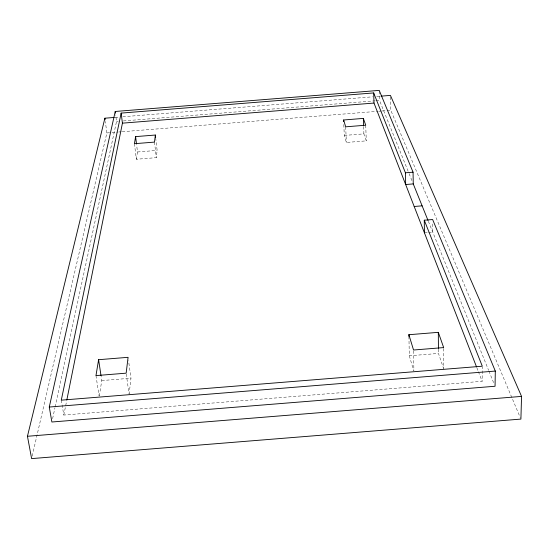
<?xml version="1.0" encoding="UTF-8"?>
<svg xmlns="http://www.w3.org/2000/svg" width="549" height="549" viewBox="0 0 549 549"><rect width="100%" height="100%" fill="white"/><g stroke="black" fill="none" stroke-linecap="round" stroke-linejoin="round"><path stroke-width="0.41" stroke-dasharray="2.75 2.06" d="M61.289 400.159L63.801 415.051L482.132 381.308L482.29 367.055M129.111 394.408L130.971 378.22L128.548 360.666M134.43 143.701L136.358 159.258L156.3 157.659L157.138 150.399L155.738 138.273M99.335 396.007L101.75 380.574L101.119 376.401M136.358 159.258L137.497 151.97L136.598 144.696M63.801 415.051L66.669 400.791M52.608 418.661L54.948 407.777M55.126 406.939L116.525 121.487L115.654 114.81M32.192 456.102L106.863 132.947L105.326 121.48M115.146 117.383L119.421 117.04M122.839 116.765L372.469 96.83M376.744 96.487L380.162 96.219M116.525 121.487L118.227 121.35M123.353 120.938L375.255 100.817M376.113 100.755L379.531 100.481L408.758 172.791M106.863 132.947L111.124 132.611M111.975 132.542L117.946 132.062M118.797 131.993L121.356 131.794M122.207 131.726L377.993 111.289M378.851 111.221L381.404 111.015M382.262 110.946L390.785 110.267L520.239 417.508M137.497 151.97L157.138 150.399M344.278 135.438L363.891 133.867L366.272 140.867L346.35 142.459L344.278 135.438L343.756 123.244M424.425 232.817L427.76 232.556M428.591 232.488L432.756 232.152L432.667 222.057M101.75 380.574L130.971 378.22M408.923 336.4L409.3 355.793L438.466 353.446L443.764 369.045M409.08 173.58L412.292 181.527M428.378 221.322L488.631 370.369M488.953 371.158L494.086 383.868M476.855 367.734L478.097 370.932M478.405 371.728L482.132 381.308M409.3 355.793L413.685 370.664M95.972 375.598L99.081 396.007M126.256 373.986L128.994 393.592M154.495 142.102L156.3 157.659M345.692 126.819L346.35 142.459M365.737 125.213L366.272 140.867M363.637 126.545L363.891 133.867M379.263 91.237L379.531 100.481M390.463 97.049L390.785 110.267M413.555 350.873L413.898 370.596M438.438 349.226L438.466 353.446M443.667 348.416L443.764 368.221"/><path stroke-width="0.82" d="M424.425 232.817L424.274 220.204L432.639 219.531L495.308 371.069L495.054 386.256L51.887 422.003L49.273 407.035L115.221 111.474L379.235 90.393L413.061 172.187L413.253 183.915L428.062 220.547M381.013 96.15L390.421 95.396L521.55 396.399L520.905 419.086L31.616 458.607L27.45 436.277L104.886 118.2L114.288 117.452M155.36 135.033L154.495 142.102L134.43 143.701L135.603 136.612L155.36 135.033L155.642 137.463M98.607 359.698L95.972 375.598L126.146 373.169L128.089 357.324L98.607 359.698L100.995 375.564M66.834 399.953L122.427 123.154L121.144 113.101L373.684 92.932L405.43 172.798L405.656 184.519L413.253 183.915M121.144 113.101L61.289 400.159L482.303 366.217L424.274 220.204M122.427 123.154L373.999 103.061L476.546 366.938M343.612 119.991L363.349 118.412L365.737 125.213L345.692 126.819L343.612 119.991L343.681 121.617M405.43 172.798L413.061 172.187M414.193 206.479L422.119 205.848M408.888 334.712L438.322 332.344L443.661 347.586L413.541 350.015L408.888 334.712L408.923 336.4M49.273 407.035L495.308 371.069M27.45 436.277L521.55 396.399M104.886 118.2L105.106 119.84M115.221 111.474L115.441 113.142M135.603 136.612L136.502 143.886M363.349 118.412L363.61 125.735M373.684 92.932L373.999 103.061M438.322 332.344L438.431 348.382"/></g></svg>
